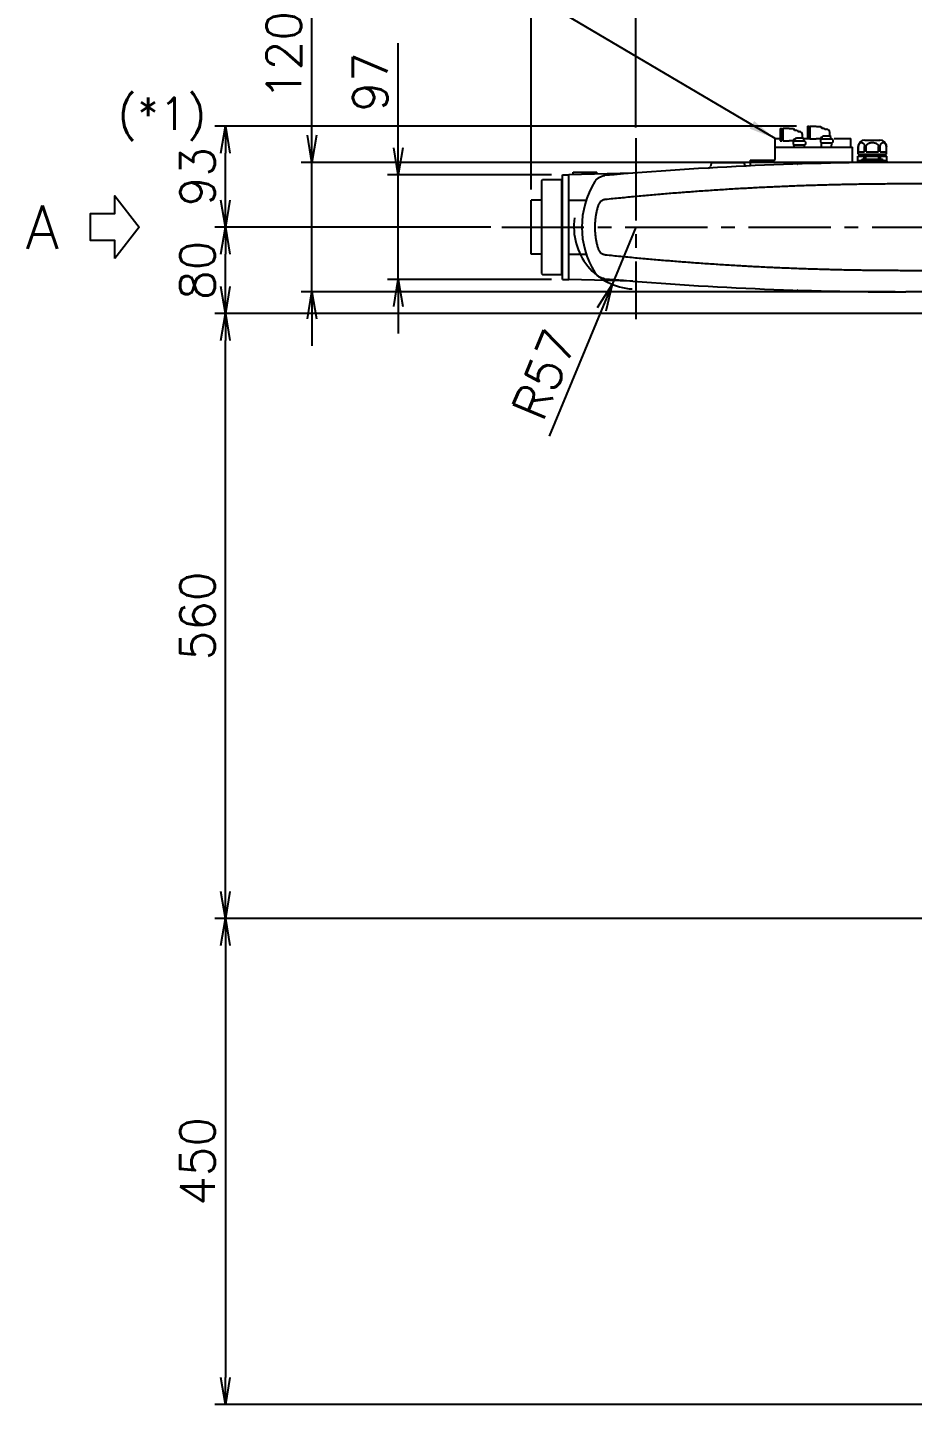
# Model space of a CAD drawing. Extents: x -7647 to -3756, y -5015 to -2358.
# Drawn here: x -5863 to -5044, y -4520 to -3245 of the extents above; entities that cross this region are included whole.
import ezdxf

# ---------------------------------------------------------------- set-up
doc = ezdxf.new("R2010")
doc.units = 0
doc.header["$LTSCALE"] = 4
doc.header["$MEASUREMENT"] = 0
doc.linetypes.add('CENTRE2', pattern=[28.575, 19.05, -3.175, 3.175, -3.175])
doc.layers.get('0').update_dxf_attribs({"linetype": 'CONTINUOUS'})
doc.layers.get('DEFPOINTS').update_dxf_attribs({"linetype": 'CONTINUOUS'})
for name, color, linetype in [('01', 7, 'CONTINUOUS'), ('01CENTER', 5, 'CENTRE2'), ('01HOSO', 6, 'CONTINUOUS'), ('02', 5, 'CONTINUOUS')]:
    doc.layers.add(name, color=color, linetype=linetype)
doc.styles.add('BIGFONT', font='ROMANS.SHX', dxfattribs={"bigfont": 'bigfont'})
doc.styles.get("Standard").update_dxf_attribs({"font": 'romans.shx', "bigfont": 'bigfont.shx'})
doc.dimstyles.new('L-IN', dxfattribs={"dimscale": 10, "dimtxt": 3.2, "dimasz": 2.5, "dimexe": 1, "dimexo": 1, "dimgap": 1, "dimtad": 1, "dimdec": 0, "dimtxsty": 'BIGFONT', "dimblk": 'YA-IN', "dimblk1": 'OPEN', "dimblk2": 'OPEN', "dimsah": 1, "dimcen": 0, "dimclrd": 256, "dimclre": 256, "dimclrt": 256, "dimazin": 3, "dimtp": 0.1, "dimtm": 0.2, "dimtfac": 0.625, "dimtdec": 0, "dimtmove": 0, "dimatfit": 3, "dimtolj": 1})

# ---------------------------------------------------------------- blocks, each defined once
blk = doc.blocks.new('_OPEN')
at = {"color": 0, "linetype": 'BYBLOCK'}
for p, q in [((-1, 0.167), (0, 0)), ((0, 0), (-1, -0.167)), ((0, 0), (-1, 0))]:
    blk.add_line(p, q, dxfattribs=at)
blk = doc.blocks.new('*D5')
at = {"linetype": 'BYBLOCK'}
for p, q in [((-4776.4, -3510), (-5690, -3510)), ((-5680, -4045), (-5680, -3535)), ((-4778.2, -4070), (-5690, -4070))]:
    blk.add_line(p, q, dxfattribs=at)
at = {"layer": 'DEFPOINTS', "color": 0, "linetype": 'BYBLOCK'}
for p in [(-5680, -3510), (-4766.4, -3510), (-4768.2, -4070)]:
    blk.add_point(p, dxfattribs=at)
at = {"linetype": 'BYBLOCK', "xscale": 25, "yscale": 25, "zscale": 25}
for p, rotation in [((-5680, -3510), 90), ((-5680, -4070), 270)]:
    blk.add_blockref('_OPEN', p, dxfattribs=dict(at, rotation=rotation))
at = {"linetype": 'BYBLOCK', "insert": (-5706, -3790), "char_height": 32, "attachment_point": 5, "rotation": 90, "style": 'BIGFONT'}
blk.add_mtext('\\A1;560', dxfattribs=at)
blk = doc.blocks.new('YA-IN')
at = {"color": 0, "linetype": 'BYBLOCK'}
for p, q in [((0, 0), (-1, 0.167)), ((-1, -0.167), (0, 0)), ((0, 0), (-1, 0))]:
    blk.add_line(p, q, dxfattribs=at)
blk = doc.blocks.new('*D4')
at = {"linetype": 'BYBLOCK'}
for p, q in [((-4778.2, -4070), (-5690, -4070)), ((-5680, -4095), (-5680, -4495)), ((-4636, -4520), (-5690, -4520))]:
    blk.add_line(p, q, dxfattribs=at)
at = {"layer": 'DEFPOINTS', "color": 0, "linetype": 'BYBLOCK'}
for p in [(-4768.2, -4070), (-5680, -4520), (-4626, -4520)]:
    blk.add_point(p, dxfattribs=at)
at = {"linetype": 'BYBLOCK', "xscale": 25, "yscale": 25, "zscale": 25}
for p, rotation in [((-5680, -4070), 90), ((-5680, -4520), 270)]:
    blk.add_blockref('_OPEN', p, dxfattribs=dict(at, rotation=rotation))
at = {"linetype": 'BYBLOCK', "insert": (-5706, -4295), "char_height": 32, "attachment_point": 5, "rotation": 90, "style": 'BIGFONT'}
blk.add_mtext('\\A1;450', dxfattribs=at)
blk = doc.blocks.new('*D8')
at = {"linetype": 'BYBLOCK'}
for p, q in [((-5300, -3337.6), (-5300, -3150)), ((-4655, -3160), (-5275, -3160)), ((-4630, -3394.4), (-4630, -3150))]:
    blk.add_line(p, q, dxfattribs=at)
at = {"layer": 'DEFPOINTS', "color": 0, "linetype": 'BYBLOCK'}
for p in [(-5300, -3160), (-5300, -3347.6), (-4630, -3404.4)]:
    blk.add_point(p, dxfattribs=at)
at = {"linetype": 'BYBLOCK', "xscale": 25, "yscale": 25, "zscale": 25, "rotation": 180}
blk.add_blockref('_OPEN', (-5300, -3160), dxfattribs=at)
at = {"linetype": 'BYBLOCK', "xscale": 25, "yscale": 25, "zscale": 25}
blk.add_blockref('_OPEN', (-4630, -3160), dxfattribs=at)
at = {"linetype": 'BYBLOCK', "insert": (-4965, -3134), "char_height": 32, "attachment_point": 5, "style": 'BIGFONT'}
blk.add_mtext('\\A1;670', dxfattribs=at)
blk = doc.blocks.new('*D36')
at = {"linetype": 'BYBLOCK'}
for p, q in [((-5151.2, -3336.6), (-5690, -3336.6)), ((-5680, -3405), (-5680, -3361.6)), ((-5434.2, -3430), (-5690, -3430))]:
    blk.add_line(p, q, dxfattribs=at)
at = {"layer": 'DEFPOINTS', "color": 0, "linetype": 'BYBLOCK'}
for p in [(-5680, -3336.6), (-5141.2, -3336.6), (-5424.2, -3430)]:
    blk.add_point(p, dxfattribs=at)
at = {"linetype": 'BYBLOCK', "xscale": 25, "yscale": 25, "zscale": 25}
for p, rotation in [((-5680, -3336.6), 90), ((-5680, -3430), 270)]:
    blk.add_blockref('_OPEN', p, dxfattribs=dict(at, rotation=rotation))
at = {"linetype": 'BYBLOCK', "insert": (-5706, -3383.3), "char_height": 32, "attachment_point": 5, "rotation": 90, "style": 'BIGFONT'}
blk.add_mtext('\\A1;93', dxfattribs=at)
blk = doc.blocks.new('*D6')
at = {"linetype": 'BYBLOCK'}
for p, q in [((-5434.2, -3430), (-5690, -3430)), ((-5680, -3485), (-5680, -3455)), ((-4776.4, -3510), (-5690, -3510))]:
    blk.add_line(p, q, dxfattribs=at)
at = {"layer": 'DEFPOINTS', "color": 0, "linetype": 'BYBLOCK'}
for p in [(-5680, -3430), (-5424.2, -3430), (-4766.4, -3510)]:
    blk.add_point(p, dxfattribs=at)
at = {"linetype": 'BYBLOCK', "xscale": 25, "yscale": 25, "zscale": 25}
for p, rotation in [((-5680, -3430), 90), ((-5680, -3510), 270)]:
    blk.add_blockref('_OPEN', p, dxfattribs=dict(at, rotation=rotation))
at = {"linetype": 'BYBLOCK', "insert": (-5706, -3470), "char_height": 32, "attachment_point": 5, "rotation": 90, "style": 'BIGFONT'}
blk.add_mtext('\\A1;80', dxfattribs=at)
blk = doc.blocks.new('*D9')
at = {"linetype": 'BYBLOCK'}
for p, q in [((-5417, 2645), (-5417, 2890)), ((-5320, 2702.4), (-5320, 2890)), ((-5345, 2880), (-5392, 2880))]:
    blk.add_line(p, q, dxfattribs=at)
at = {"layer": 'DEFPOINTS', "color": 0, "linetype": 'BYBLOCK'}
for p in [(-5417, 2880), (-5320, 2692.4), (-5417, 2635)]:
    blk.add_point(p, dxfattribs=at)
at = {"linetype": 'BYBLOCK', "xscale": 25, "yscale": 25, "zscale": 25, "rotation": 180}
blk.add_blockref('_OPEN', (-5417, 2880), dxfattribs=at)
at = {"linetype": 'BYBLOCK', "xscale": 25, "yscale": 25, "zscale": 25}
blk.add_blockref('_OPEN', (-5320, 2880), dxfattribs=at)
at = {"linetype": 'BYBLOCK', "insert": (-5368.5, 2906), "char_height": 32, "attachment_point": 5, "style": 'BIGFONT'}
blk.add_mtext('\\A1;97', dxfattribs=at)
blk = doc.blocks.new('*D13')
at = {"linetype": 'BYBLOCK'}
for p, q in [((-5600, -3345), (-5600, -3222.3)), ((-5060, -3370), (-5610, -3370)), ((-5600, -3490), (-5600, -3370)), ((-5060, -3490), (-5610, -3490)), ((-5600, -3515), (-5600, -3540))]:
    blk.add_line(p, q, dxfattribs=at)
at = {"layer": 'DEFPOINTS', "color": 0, "linetype": 'BYBLOCK'}
for p in [(-5050, -3370), (-5600, -3490), (-5050, -3490)]:
    blk.add_point(p, dxfattribs=at)
at = {"linetype": 'BYBLOCK', "xscale": 25, "yscale": 25, "zscale": 25}
for p, rotation in [((-5600, -3370), 270), ((-5600, -3490), 90)]:
    blk.add_blockref('_OPEN', p, dxfattribs=dict(at, rotation=rotation))
at = {"linetype": 'BYBLOCK', "insert": (-5626, -3271.1), "char_height": 32, "attachment_point": 5, "rotation": 90, "style": 'BIGFONT'}
blk.add_mtext('\\A1;120', dxfattribs=at)
blk = doc.blocks.new('*D30')
at = {"linetype": 'BYBLOCK'}
for p, q in [((-5320, 2610), (-5342, 2557)), ((-5351.6, 2534), (-5400.4, 2416.4))]:
    blk.add_line(p, q, dxfattribs=at)
at = {"layer": 'DEFPOINTS', "color": 0, "linetype": 'BYBLOCK'}
for p in [(-5320, 2610), (-5342, 2557)]:
    blk.add_point(p, dxfattribs=at)
at = {"linetype": 'BYBLOCK', "xscale": 25, "yscale": 25, "zscale": 25, "rotation": 67.4602910235489}
blk.add_blockref('_OPEN', (-5342, 2557), dxfattribs=at)
at = {"linetype": 'BYBLOCK', "insert": (-5404.8, 2473.6), "char_height": 32, "attachment_point": 5, "rotation": 67.4603, "style": 'BIGFONT'}
blk.add_mtext('\\A1;R57', dxfattribs=at)
blk = doc.blocks.new('*D32')
at = {"linetype": 'BYBLOCK'}
for p, q in [((-5520, -3356.5), (-5520, -3259.7)), ((-5378, -3381.5), (-5530, -3381.5)), ((-5520, -3478.5), (-5520, -3381.5)), ((-5378, -3478.5), (-5530, -3478.5)), ((-5520, -3503.5), (-5520, -3528.5))]:
    blk.add_line(p, q, dxfattribs=at)
at = {"layer": 'DEFPOINTS', "color": 0, "linetype": 'BYBLOCK'}
for p in [(-5520, -3381.5), (-5368, -3381.5), (-5368, -3478.5)]:
    blk.add_point(p, dxfattribs=at)
at = {"linetype": 'BYBLOCK', "xscale": 25, "yscale": 25, "zscale": 25}
for p, rotation in [((-5520, -3381.5), 270), ((-5520, -3478.5), 90)]:
    blk.add_blockref('_OPEN', p, dxfattribs=dict(at, rotation=rotation))
at = {"linetype": 'BYBLOCK', "insert": (-5546, -3295.6), "char_height": 32, "attachment_point": 5, "rotation": 90, "style": 'BIGFONT'}
blk.add_mtext('\\A1;97', dxfattribs=at)

msp = doc.modelspace()

# ---------------------------------------------------------------- linework, layer by layer
at = {"layer": '01'}
for p, q in [((-5166.4, -3338.616), (-5166.4, -3349.984)), ((-5166.4, -3338.616), (-5164.709, -3338.616)), ((-5164.709, -3338.616), (-5164.709, -3349.984)), ((-5163.997, -3338.5), (-5163.997, -3350.1)), ((-5163.997, -3338.5), (-5158.301, -3338.5)), ((-5158.30099, -3338.50001), (-5157.79869, -3338.79001)), ((-5157.79871, -3338.79), (-5153.94, -3338.79)), ((-5153.93999, -3338.79002), (-5153.10283, -3340.24001)), ((-5141.2, -3336.616), (-5141.2, -3347.984)), ((-5141.2, -3336.616), (-5139.509, -3336.616)), ((-5139.509, -3336.616), (-5139.509, -3347.984)), ((-5139.509, -3339), (-5138.797, -3339)), ((-5138.797, -3336.5), (-5138.797, -3348.1)), ((-5138.797, -3336.5), (-5133.101, -3336.5)), ((-5133.10099, -3336.50001), (-5132.59869, -3336.79001)), ((-5132.59871, -3336.79), (-5128.74, -3336.79)), ((-5128.73999, -3336.79002), (-5127.90283, -3338.24001)), ((-5127.90284, -3338.24), (-5125.536, -3338.24)), ((-5125.536, -3338.24001), (-5124.86627, -3339.40001)), ((-5124.86627, -3339.4), (-5123.4, -3339.4)), ((-5166.4, -3349.984), (-5164.709, -3349.984)), ((-5164.709, -3341), (-5163.997, -3341)), ((-5164.709, -3347.6), (-5163.997, -3347.6)), ((-5164.709, -3348), (-5163.997, -3348)), ((-5163.997, -3350.1), (-5158.301, -3350.1)), ((-5158.30099, -3350.09999), (-5157.79869, -3349.80999)), ((-5157.79871, -3349.81), (-5153.94, -3349.81)), ((-5154.3735, -3350.90658), (-5153.6, -3350.46)), ((-5154.3735, -3350.90658), (-5154.3735, -3353.35342)), ((-5153.93999, -3349.80998), (-5153.10283, -3348.35999)), ((-5143.6, -3350.46), (-5153.6, -3350.46)), ((-5153.10284, -3340.24), (-5150.736, -3340.24)), ((-5153.10284, -3348.36), (-5152.7, -3348.36)), ((-5152.7, -3349.26), (-5152.7, -3348.36)), ((-5152.7, -3349.26), (-5152.6, -3349.26)), ((-5152.6, -3350.46), (-5152.6, -3349.26)), ((-5150.736, -3340.24001), (-5150.06627, -3341.40001)), ((-5145.7, -3347.62324), (-5150.64745, -3347.62324)), ((-5150.06627, -3341.4), (-5148.6, -3341.4)), ((-5145.7, -3347.62324), (-5145.7, -3344.3)), ((-5144.50002, -3348.05999), (-5145.7, -3347.62324)), ((-5144.66485, -3348), (-5138.797, -3348)), ((-5144.66485, -3348), (-5138.797, -3348)), ((-5144.6, -3349.26), (-5144.5, -3349.26)), ((-5144.6, -3350.46), (-5144.6, -3349.26)), ((-5144.5, -3349.26), (-5144.5, -3348.06)), ((-5142.8265, -3350.90658), (-5143.6, -3350.46)), ((-5142.8265, -3350.90658), (-5142.8265, -3353.35342)), ((-5141.2, -3347.984), (-5139.509, -3347.984)), ((-5139.509, -3345.6), (-5138.797, -3345.6)), ((-5138.797, -3348.1), (-5133.101, -3348.1)), ((-5133.10099, -3348.09999), (-5132.59869, -3347.80999)), ((-5132.92779, -3348), (-5127.4, -3348)), ((-5132.92779, -3348), (-5127.4, -3348)), ((-5132.59871, -3347.81), (-5128.74, -3347.81)), ((-5129.1735, -3348.90658), (-5128.4, -3348.46)), ((-5129.1735, -3348.90658), (-5129.1735, -3351.35342)), ((-5129.1735, -3351.35342), (-5128.4, -3351.8)), ((-5128.73999, -3347.80998), (-5127.90283, -3346.35999)), ((-5118.4, -3348.46), (-5128.4, -3348.46)), ((-5128.4, -3351.8), (-5118.4, -3351.8)), ((-5128.11347, -3356), (-5128.24472, -3351.8)), ((-5127.90284, -3346.36), (-5127.5, -3346.36)), ((-5127.5, -3347.26), (-5127.5, -3346.36)), ((-5127.5, -3347.26), (-5127.4, -3347.26)), ((-5127.4, -3348.46), (-5127.4, -3347.26)), ((-5120.5, -3345.62324), (-5125.44745, -3345.62324)), ((-5120.5, -3345.62324), (-5120.5, -3342.3)), ((-5119.30002, -3346.05999), (-5120.5, -3345.62324)), ((-5119.4, -3347.26), (-5119.3, -3347.26)), ((-5119.4, -3348.46), (-5119.4, -3347.26)), ((-5119.3, -3347.26), (-5119.3, -3346.06)), ((-5118.68653, -3356), (-5118.55528, -3351.8)), ((-5117.6265, -3348.90658), (-5118.4, -3348.46)), ((-5117.6265, -3351.35342), (-5118.4, -3351.8)), ((-5117.6265, -3348.90658), (-5117.6265, -3351.35342)), ((-5154.3735, -3353.35342), (-5153.6, -3353.8)), ((-5153.6, -3353.8), (-5143.6, -3353.8)), ((-5153.37597, -3356), (-5153.44472, -3353.8)), ((-5143.82403, -3356), (-5143.75528, -3353.8)), ((-5142.8265, -3353.35342), (-5143.6, -3353.8))]:
    msp.add_line(p, q, dxfattribs=at)
at = {"layer": '01', "linetype": 'CONTINUOUS'}
for p, q in [((-5171, -3367), (-5171, -3348)), ((-5171, -3348), (-5167.31031, -3348)), ((-5116.30924, -3348), (-5101, -3348)), ((-5101, -3356), (-5101, -3348)), ((-5088, -3349.4), (-5074, -3349.4)), ((-5171, -3356), (-5099.4, -3356)), ((-5099.4, -3370.3845), (-5099.4, -3356)), ((-5094.5, -3364.4), (-5067.5, -3364.4)), ((-5094.5, -3369.45144), (-5094.5, -3364.4)), ((-5094.46859, -3368.4), (-5094.46859, -3364.4)), ((-5094, -3362.4), (-5094, -3355.4)), ((-5094, -3355.4), (-5093.9672, -3355.4)), ((-5094, -3362.4), (-5068, -3362.4)), ((-5093.9672, -3360.4), (-5093.9672, -3355.4)), ((-5093.9672, -3360.4), (-5088.2828, -3360.4)), ((-5091.5, -3364.4), (-5091.5, -3362.4)), ((-5088.53141, -3367.4), (-5088.53141, -3364.4)), ((-5088.2828, -3360.4), (-5088.2828, -3355.4)), ((-5088.2828, -3355.4), (-5086.68441, -3355.4)), ((-5086.93717, -3367.4), (-5086.93717, -3364.4)), ((-5086.68441, -3360.4), (-5086.68441, -3355.4)), ((-5086.68441, -3360.4), (-5075.31559, -3360.4)), ((-5075.31559, -3360.4), (-5075.31559, -3355.4)), ((-5075.31559, -3355.4), (-5073.7172, -3355.4)), ((-5075.06283, -3367.4), (-5075.06283, -3364.4)), ((-5073.7172, -3360.4), (-5073.7172, -3355.4)), ((-5073.7172, -3360.4), (-5068.0328, -3360.4)), ((-5073.46859, -3367.4), (-5073.46859, -3364.4)), ((-5070.5, -3364.4), (-5070.5, -3362.4)), ((-5068.0328, -3360.4), (-5068.0328, -3355.4)), ((-5068.0328, -3355.4), (-5068, -3355.4)), ((-5068, -3362.4), (-5068, -3355.4)), ((-5067.53141, -3368.4), (-5067.53141, -3364.4)), ((-5067.5, -3369.45144), (-5067.5, -3364.4)), ((-5230, -3370), (-5230.93614, -3373.74457)), ((-5230, -3370), (-5200, -3370)), ((-5200, -3370), (-5199.52266, -3371.90938)), ((-5194, -3368), (-5194, -3373.26351)), ((-5194, -3368), (-5172, -3368)), ((-5094.46859, -3368.4), (-5067.53141, -3368.4)), ((-5072, -3367.4), (-5089.994, -3367.4)), ((-4893, -3370), (-5050, -3370)), ((-5387.5, -3387), (-5386.5, -3386)), ((-5387.5, -3387), (-5387.5, -3473)), ((-5386.5, -3386), (-5369, -3386)), ((-5369, -3386), (-5369, -3474)), ((-5368, -3388), (-5369, -3388)), ((-5368, -3478.5), (-5368, -3381.5)), ((-5368, -3381.5), (-5362, -3381.5)), ((-5302.82162, -3380.06827), (-5362, -3381.5)), ((-5362, -3478.5), (-5362, -3381.5)), ((-5358, -3381.40323), (-5358, -3379)), ((-5358, -3379), (-5336, -3379)), ((-5336, -3380.87097), (-5336, -3379)), ((-5397, -3455), (-5397, -3405)), ((-5387.5, -3405), (-5397, -3405)), ((-5387.5, -3455), (-5397, -3455)), ((-5387.5, -3473), (-5386.5, -3474)), ((-5386.5, -3474), (-5369, -3474)), ((-5368, -3472), (-5369, -3472)), ((-5368, -3478.5), (-5362, -3478.5)), ((-5302.82162, -3479.93173), (-5362, -3478.5)), ((-4893, -3490), (-5050, -3490))]:
    msp.add_line(p, q, dxfattribs=at)
at = {"layer": '01'}
for centre in [(-5123.4, -3342.30002), (-5148.6, -3344.30002)]:
    msp.add_arc(centre, 2.9, 0.00037982, 90, dxfattribs=at)
at = {"layer": '01', "linetype": 'CONTINUOUS'}
for centre, radius, start, end in [((-5088, -3355.4), 6, 90, 180), ((-5074, -3355.4), 6, 0, 90), ((-5050, -6550), 3180, 90, 95.03098828), ((-5232.87643, -3373.2595), 2, 273.29472834, 345.96375653), ((-5197.58237, -3371.42431), 2, 194.03624368, 272.65835481), ((-5172, -3367), 1, 270, 0), ((-5092, -3371.9), 3.5, 90, 153.19497551), ((-5090, -3368.4), 1, 90, 180), ((-5072, -3368.4), 1, 0, 90), ((-5070, -3371.9), 3.5, 31.95985809, 90), ((-5270, -3430), 80, 148.23765093, 211.76234907), ((-5327.81624, -3394.20499), 12, 95.03098828, 98.07195619), ((-5327.81624, -3465.79501), 12, 261.92804382, 264.96901172), ((-5050, -310), 3180, 264.96901172, 270)]:
    msp.add_arc(centre, radius, start, end, dxfattribs=at)
at = {"layer": '01'}
for points, knots in [([(-5152.7, -3348.36), (-5152.6962, -3348.35617), (-5152.68094, -3348.34075), (-5152.64628, -3348.30574), (-5152.5877, -3348.24657), (-5152.50401, -3348.16199), (-5152.43973, -3348.09699), (-5152.40316, -3348.06)], [0, 0, 0, 0, 0.01618159944, 0.06508936379, 0.147783203, 0.26598653953, 0.4220351622, 0.4220351622, 0.4220351622, 0.4220351622]), ([(-5150.736, -3347.69196), (-5150.87158, -3347.71731), (-5151.15542, -3347.77038), (-5151.58505, -3347.86311), (-5152.00519, -3347.96055), (-5152.2773, -3348.02855), (-5152.40316, -3348.06)], [0, 0, 0, 0, 0.4137879039, 0.8662185859, 1.3184328257, 1.7076219411, 1.7076219411, 1.7076219411, 1.7076219411]), ([(-5150.64744, -3347.62323), (-5150.65697, -3347.63065), (-5150.67631, -3347.64573), (-5150.70583, -3347.66864), (-5150.72584, -3347.68411), (-5150.736, -3347.69196)], [0, 0, 0, 0, 0.03622794095, 0.07358527303, 0.11209810487, 0.11209810487, 0.11209810487, 0.11209810487]), ([(-5127.5, -3346.36), (-5127.4962, -3346.35617), (-5127.48094, -3346.34075), (-5127.44628, -3346.30574), (-5127.3877, -3346.24657), (-5127.30401, -3346.16199), (-5127.23973, -3346.09699), (-5127.20316, -3346.06)], [0, 0, 0, 0, 0.01618159944, 0.06508936379, 0.147783203, 0.26598653953, 0.42203516221, 0.42203516221, 0.42203516221, 0.42203516221]), ([(-5125.536, -3345.69196), (-5125.67158, -3345.71731), (-5125.95542, -3345.77038), (-5126.38505, -3345.86311), (-5126.80519, -3345.96055), (-5127.0773, -3346.02855), (-5127.20316, -3346.06)], [0, 0, 0, 0, 0.4137879039, 0.8662185859, 1.3184328257, 1.7076219411, 1.7076219411, 1.7076219411, 1.7076219411]), ([(-5125.44744, -3345.62323), (-5125.45697, -3345.63065), (-5125.47631, -3345.64573), (-5125.50583, -3345.66864), (-5125.52584, -3345.68411), (-5125.536, -3345.69196)], [0, 0, 0, 0, 0.03622794095, 0.07358527303, 0.11209810487, 0.11209810487, 0.11209810487, 0.11209810487])]:
    msp.add_open_spline(points, degree=3, knots=knots, dxfattribs=at)
at = {"layer": '01', "linetype": 'CONTINUOUS'}
for points, knots in [([(-5093.9672, -3355.4), (-5093.96598, -3355.31371), (-5093.96351, -3355.14076), (-5093.9435, -3354.88163), (-5093.9113, -3354.6233), (-5093.86542, -3354.36626), (-5093.80558, -3354.11058), (-5093.73085, -3353.85664), (-5093.64048, -3353.60575), (-5093.53363, -3353.35937), (-5093.40951, -3353.11935), (-5093.26753, -3352.88815), (-5093.10758, -3352.66871), (-5092.9297, -3352.46379), (-5092.73414, -3352.27616), (-5092.52163, -3352.10867), (-5092.29341, -3351.964), (-5092.05085, -3351.84452), (-5091.79601, -3351.7525), (-5091.5316, -3351.68988), (-5091.26102, -3351.65816), (-5090.98843, -3351.6582), (-5090.71808, -3351.68995), (-5090.454, -3351.75251), (-5090.19952, -3351.84438), (-5089.95727, -3351.96363), (-5089.72926, -3352.10804), (-5089.51674, -3352.2754), (-5089.32094, -3352.46309), (-5089.14275, -3352.66827), (-5088.98258, -3352.88799), (-5088.8405, -3353.11933), (-5088.71636, -3353.35939), (-5088.60953, -3353.60574), (-5088.51915, -3353.85662), (-5088.44442, -3354.11056), (-5088.38458, -3354.36625), (-5088.33869, -3354.62331), (-5088.30649, -3354.88165), (-5088.28649, -3355.14078), (-5088.28402, -3355.31372), (-5088.2828, -3355.4)], [0, 0, 0, 0, 0.2588483567, 0.5187802887, 0.7792348772, 1.0395578104, 1.3017139378, 1.5666056273, 1.8332517428, 2.1012229318, 2.3716570172, 2.6432431233, 2.9143720696, 3.1853760189, 3.4562683342, 3.7262089406, 3.9957568262, 4.2654062002, 4.5357702686, 4.8068651403, 5.0788073679, 5.3512125558, 5.6227673823, 5.8935932572, 6.1635814299, 6.4327306568, 6.702016251, 6.9717811389, 7.2429016396, 7.5144900654, 7.7859787508, 8.0577034353, 8.3281458044, 8.5960785648, 8.8627059378, 9.1276010508, 9.3897750311, 9.6501206359, 9.910591933, 10.1705227288, 10.4293405674, 10.4293405674, 10.4293405674, 10.4293405674]), ([(-5086.68441, -3355.4), (-5086.68197, -3355.31412), (-5086.67706, -3355.14156), (-5086.63732, -3354.88349), (-5086.57335, -3354.62583), (-5086.48192, -3354.36885), (-5086.36237, -3354.11287), (-5086.21296, -3353.85856), (-5086.03198, -3353.607), (-5085.81733, -3353.35937), (-5085.56745, -3353.11788), (-5085.28143, -3352.88537), (-5084.95905, -3352.66479), (-5084.60088, -3352.45927), (-5084.20835, -3352.27185), (-5083.78326, -3352.10515), (-5083.32716, -3351.9613), (-5082.8421, -3351.84247), (-5082.33285, -3351.75114), (-5081.80623, -3351.68932), (-5081.26985, -3351.6582), (-5080.73024, -3351.6582), (-5080.19385, -3351.68931), (-5079.66722, -3351.75113), (-5079.15797, -3351.84246), (-5078.6729, -3351.96128), (-5078.2168, -3352.10513), (-5077.79171, -3352.27183), (-5077.39917, -3352.45924), (-5077.041, -3352.66476), (-5076.71861, -3352.88534), (-5076.43259, -3353.11785), (-5076.1827, -3353.35933), (-5075.96805, -3353.60696), (-5075.78707, -3353.85852), (-5075.63766, -3354.11282), (-5075.5181, -3354.36881), (-5075.42666, -3354.6258), (-5075.36269, -3354.88347), (-5075.32294, -3355.14155), (-5075.31803, -3355.31412), (-5075.31559, -3355.4)], [0, 0, 0, 0, 0.2575244632, 0.5174841614, 0.7814284607, 1.0530225806, 1.3343940299, 1.6277786674, 1.9365664228, 2.2627880175, 2.6096111501, 2.9777525368, 3.3672932622, 3.7802063446, 4.2153445721, 4.6710654605, 5.1488991662, 5.6490196197, 6.1682698899, 6.7000230831, 7.2387740911, 7.7792081699, 8.3179670956, 8.8497287793, 9.3689847958, 9.8691067488, 10.34694395, 10.8026684933, 11.2378096946, 11.6507257527, 12.0402695334, 12.4084140622, 12.7552401546, 13.0814635562, 13.3902456408, 13.6836256807, 13.9650126095, 14.2366108819, 14.5005653905, 14.7605388168, 15.01807383, 15.01807383, 15.01807383, 15.01807383]), ([(-5073.7172, -3355.4), (-5073.71598, -3355.31373), (-5073.71351, -3355.14081), (-5073.69351, -3354.88171), (-5073.66132, -3354.6234), (-5073.61545, -3354.36637), (-5073.55562, -3354.11071), (-5073.4809, -3353.85679), (-5073.39055, -3353.60594), (-5073.28374, -3353.35961), (-5073.15963, -3353.11956), (-5073.01759, -3352.88823), (-5072.85744, -3352.66851), (-5072.67927, -3352.46332), (-5072.4835, -3352.27561), (-5072.27098, -3352.10821), (-5072.04296, -3351.96376), (-5071.80068, -3351.84447), (-5071.54614, -3351.75255), (-5071.282, -3351.68996), (-5071.01158, -3351.6582), (-5070.73892, -3351.65816), (-5070.46827, -3351.6899), (-5070.20379, -3351.75255), (-5069.94891, -3351.84462), (-5069.70632, -3351.96415), (-5069.47808, -3352.10887), (-5069.26559, -3352.2764), (-5069.07005, -3352.46405), (-5068.8922, -3352.66898), (-5068.7323, -3352.88842), (-5068.59035, -3353.1196), (-5068.46626, -3353.3596), (-5068.35945, -3353.60595), (-5068.26909, -3353.85681), (-5068.19438, -3354.11073), (-5068.13455, -3354.36637), (-5068.08868, -3354.62339), (-5068.05649, -3354.88169), (-5068.03649, -3355.1408), (-5068.03402, -3355.31372), (-5068.0328, -3355.4)], [0, 0, 0, 0, 0.2587911422, 0.5186922155, 0.7791321085, 1.0394457176, 1.3015864928, 1.5664495804, 1.8330475209, 2.1009519869, 2.3713679677, 2.6430689903, 2.9145388436, 3.1861199002, 3.4572418578, 3.7270238905, 3.9963446838, 4.2655439664, 4.5355944193, 4.8064909276, 5.0781212132, 5.3506006879, 5.622611712, 5.8937715209, 6.1641952807, 6.4338980624, 6.7034844334, 6.9734453563, 7.2443337005, 7.5153145945, 7.7864173251, 8.0579704518, 8.3283668957, 8.5963006918, 8.862913438, 9.1277738078, 9.3899004526, 9.6501961225, 9.9106227973, 10.1705247727, 10.4293400642, 10.4293400642, 10.4293400642, 10.4293400642]), ([(-5338.0191, -3387.88822), (-5337.47753, -3387.13188), (-5336.39438, -3385.6192), (-5334.82116, -3384.40858), (-5333.9385, -3383.88476), (-5333.85238, -3383.83366)], [0, 0, 0, 0, 2.7796422176, 5.5592844351, 5.8597786008, 5.8597786008, 5.8597786008, 5.8597786008]), ([(-5333.85238, -3383.83366), (-5333.11224, -3383.45331), (-5331.74475, -3382.75058), (-5330.23627, -3382.46234), (-5329.54425, -3382.33011)], [0, 0, 0, 0, 2.480950794, 4.5837772714, 4.5837772714, 4.5837772714, 4.5837772714]), ([(-5329.49012, -3382.32291), (-5329.43034, -3382.31745), (-5329.307, -3382.30618), (-5329.12004, -3382.28935), (-5328.99285, -3382.27808), (-5328.92925, -3382.27244)], [0, 0, 0, 0, 0.18006004837, 0.37157062329, 0.5631368009, 0.5631368009, 0.5631368009, 0.5631368009]), ([(-5338.0191, -3472.11178), (-5337.47753, -3472.86812), (-5336.39438, -3474.3808), (-5334.82116, -3475.59142), (-5333.9385, -3476.11524), (-5333.85239, -3476.16634)], [0, 0, 0, 0, 2.7796422176, 5.5592844351, 5.8597678128, 5.8597678128, 5.8597678128, 5.8597678128]), ([(-5329.54425, -3477.66989), (-5330.23627, -3477.53766), (-5331.74475, -3477.24942), (-5333.11224, -3476.54669), (-5333.85238, -3476.16634)], [0, 0, 0, 0, 2.1028264968, 4.5837768791, 4.5837768791, 4.5837768791, 4.5837768791])]:
    msp.add_open_spline(points, degree=3, knots=knots, dxfattribs=at)
for points in [[(-5150.56488, -3371.59054), (-5150.47811, -3371.5878), (-5150.39135, -3371.58506), (-5150.30458, -3371.58231)], [(-5329.54425, -3382.33011), (-5329.52992, -3382.32805), (-5329.51558, -3382.32599), (-5329.50124, -3382.32393)], [(-5329.50124, -3382.32393), (-5329.49753, -3382.32359), (-5329.49382, -3382.32325), (-5329.49012, -3382.32291)], [(-5328.92925, -3382.27244), (-5328.90856, -3382.27061), (-5328.88788, -3382.26878), (-5328.8672, -3382.26696)], [(-5329.50124, -3477.67607), (-5329.51558, -3477.67401), (-5329.52992, -3477.67195), (-5329.54425, -3477.66989)], [(-5329.49012, -3477.67709), (-5329.49382, -3477.67675), (-5329.49753, -3477.67641), (-5329.50124, -3477.67607)], [(-5150.30458, -3488.41769), (-5150.39135, -3488.41494), (-5150.47811, -3488.4122), (-5150.56488, -3488.40946)]]:
    msp.add_open_spline(points, degree=3, dxfattribs=at)
at = {"layer": '01CENTER'}
for p, q in [((-5300, -3347.6061), (-5300, -3515.15154)), ((-5424.22061, -3430), (-4537.97999, -3430))]:
    msp.add_line(p, q, dxfattribs=at)
at = {"layer": '01HOSO', "linetype": 'CONTINUOUS'}
for p, q in [((-4893, -3390), (-5050, -3390)), ((-5362, -3405), (-5345.99225, -3405)), ((-5362, -3455), (-5345.99225, -3455)), ((-5050, -3470), (-4893, -3470))]:
    msp.add_line(p, q, dxfattribs=at)
for points, knots in [([(-5050, -3390), (-5054.64348, -3390.00696), (-5063.93055, -3390.02089), (-5077.8609, -3390.13354), (-5091.79068, -3390.31336), (-5105.71947, -3390.56694), (-5119.64697, -3390.8925), (-5133.5729, -3391.29053), (-5147.49688, -3391.76088), (-5161.41866, -3392.30359), (-5175.33808, -3392.91865), (-5189.25489, -3393.60607), (-5203.16863, -3394.36583), (-5217.07886, -3395.19791), (-5230.98524, -3396.10231), (-5244.88751, -3397.07903), (-5258.78542, -3398.12803), (-5272.6787, -3399.24944), (-5286.56721, -3400.44277), (-5300.45046, -3401.7098), (-5314.32874, -3403.04392), (-5323.57523, -3403.99436), (-5328.19866, -3404.46959)], [0, 0, 0, 0, 13.9304215378, 27.8611884511, 41.7921343655, 55.723093206, 69.6542702151, 83.5858735431, 97.5177372011, 111.4498610246, 125.3827547831, 139.3165363943, 153.2510121162, 167.1859880132, 181.1216122127, 195.0580963118, 208.9954154026, 222.9337560715, 236.8733122829, 250.8142538726, 264.7564573516, 278.6997987975, 278.6997987975, 278.6997987975, 278.6997987975]), ([(-5335.01788, -3410.08329), (-5335.1785, -3410.62134), (-5335.49974, -3411.69746), (-5335.93072, -3413.32611), (-5336.32409, -3414.96408), (-5336.67599, -3416.61146), (-5336.98719, -3418.26698), (-5337.25723, -3419.92973), (-5337.48603, -3421.59864), (-5337.67337, -3423.27274), (-5337.8194, -3424.95093), (-5337.92302, -3426.63225), (-5337.98796, -3428.3156), (-5337.99599, -3429.43854), (-5338, -3430)], [0, 0, 0, 0, 1.684475501, 3.3689622383, 5.0533313834, 6.7376935424, 8.4220555166, 10.1063796828, 11.7907755988, 13.4750968629, 15.1595031897, 16.8438304962, 18.5282104236, 20.2125485516, 20.2125485516, 20.2125485516, 20.2125485516]), ([(-5328.19866, -3404.46959), (-5328.58487, -3404.52654), (-5329.35714, -3404.64041), (-5330.46845, -3405.02238), (-5331.51447, -3405.55085), (-5332.47195, -3406.22858), (-5333.32076, -3407.03811), (-5334.03997, -3407.96298), (-5334.62793, -3408.97981), (-5334.88788, -3409.71542), (-5335.01788, -3410.08329)], [0, 0, 0, 0, 1.1691078453, 2.3377149488, 3.5063990108, 4.6751157238, 5.8437086535, 7.0120468545, 8.1801093042, 9.3485116827, 9.3485116827, 9.3485116827, 9.3485116827]), ([(-5338, -3430), (-5337.99599, -3430.56146), (-5337.98796, -3431.6844), (-5337.92302, -3433.36775), (-5337.8194, -3435.04907), (-5337.67337, -3436.72726), (-5337.48603, -3438.40136), (-5337.25723, -3440.07027), (-5336.98719, -3441.73302), (-5336.67599, -3443.38854), (-5336.32409, -3445.03592), (-5335.93072, -3446.67389), (-5335.49974, -3448.30254), (-5335.1785, -3449.37866), (-5335.01788, -3449.91671)], [0, 0, 0, 0, 1.6843381279, 3.3687180553, 5.0530453618, 6.7374516886, 8.4217729527, 10.1061688687, 11.790493035, 13.4748550091, 15.159217168, 16.8435863131, 18.5280730506, 20.2125485515, 20.2125485515, 20.2125485515, 20.2125485515]), ([(-5335.01788, -3449.91671), (-5334.88788, -3450.28458), (-5334.62793, -3451.02019), (-5334.03997, -3452.03702), (-5333.32076, -3452.96189), (-5332.47195, -3453.77142), (-5331.51447, -3454.44915), (-5330.46845, -3454.97762), (-5329.35714, -3455.35959), (-5328.58487, -3455.47346), (-5328.19866, -3455.53041)], [0, 0, 0, 0, 1.1684023784, 2.3364648282, 3.5048030292, 4.6733959587, 5.8421126718, 7.0107967338, 8.1794038373, 9.3485116826, 9.3485116826, 9.3485116826, 9.3485116826]), ([(-5328.19866, -3455.53041), (-5323.57523, -3456.00564), (-5314.32874, -3456.95608), (-5300.45046, -3458.2902), (-5286.56721, -3459.55723), (-5272.6787, -3460.75056), (-5258.78542, -3461.87197), (-5244.88751, -3462.92097), (-5230.98524, -3463.89769), (-5217.07886, -3464.80209), (-5203.16863, -3465.63417), (-5189.25489, -3466.39393), (-5175.33808, -3467.08135), (-5161.41866, -3467.69641), (-5147.49688, -3468.23912), (-5133.5729, -3468.70947), (-5119.64697, -3469.1075), (-5105.71947, -3469.43306), (-5091.79068, -3469.68664), (-5077.8609, -3469.86646), (-5063.93055, -3469.97911), (-5054.64348, -3469.99304), (-5050, -3470)], [0, 0, 0, 0, 13.9433414459, 27.8855449249, 41.8264865146, 55.766042726, 69.7043833949, 83.6417024857, 97.5781865848, 111.5138107842, 125.4487866813, 139.3832624032, 153.3170440144, 167.2499377729, 181.1820615964, 195.1139252544, 209.0455285824, 222.9767055915, 236.907664432, 250.8386103464, 264.7693772597, 278.6997987975, 278.6997987975, 278.6997987975, 278.6997987975])]:
    msp.add_open_spline(points, degree=3, knots=knots, dxfattribs=at)
at = {"layer": '02'}
msp.add_lwpolyline([(-5782.5, -3458.97114), (-5782.5, -3442.5), (-5805, -3442.5), (-5805, -3417.5), (-5782.5, -3417.5), (-5782.5, -3401.02886), (-5760, -3430)], close=True, dxfattribs=at)
msp.add_arc((-5300, -3430), 57.33237, 171.4883192, 266.69165475, dxfattribs=at)

# ---------------------------------------------------------------- texts
for s, height, p in [('(*1)', 30, (-5780, -3340)), ('A', 40, (-5865, -3450))]:
    msp.add_text(s, height=height, dxfattribs=at).set_placement(p)

# ---------------------------------------------------------------- dimensions: what is measured, and where the dimension line sits
dim = msp.add_linear_dim(base=(-5397, -3160), p1=(-5300, -3347.6061), p2=(-5397, -3405), dimstyle='L-IN', dxfattribs=at)
dim.commit()
dim.dimension.update_dxf_attribs({"geometry": '*D9', "text_midpoint": (-5208.5, -3294), "insert": (20, -6040)})
dim = msp.add_linear_dim(base=(-5300, -3160), p1=(-4630, -3404.38841), p2=(-5300, -3347.6061), dimstyle='L-IN', dxfattribs=at)
dim.commit()
dim.dimension.update_dxf_attribs({"geometry": '*D8', "text_midpoint": (-4965, -3134)})
for base, p1, p2, picture, middle in [((-5600, -3490), (-5050, -3370), (-5050, -3490), '*D13', (-5600, -3271.14286)), ((-5520, -3381.5), (-5368, -3478.5), (-5368, -3381.5), '*D32', (-5520, -3295.59524))]:
    dim = msp.add_linear_dim(base=base, p1=p1, p2=p2, angle=90, dimstyle='L-IN', dxfattribs=at)
    dim.commit()
    dim.dimension.update_dxf_attribs({"geometry": picture, "text_midpoint": middle, "dimtype": 160})
for base, p1, p2, picture, middle in [((-5680, -3336.616), (-5424.22061, -3430), (-5141.2, -3336.616), '*D36', (-5706, -3383.308)), ((-5680, -3430), (-4766.41056, -3510), (-5424.22061, -3430), '*D6', (-5706, -3470)), ((-5680, -3510), (-4768.19131, -4070), (-4766.41056, -3510), '*D5', (-5706, -3790)), ((-5680, -4520), (-4768.19131, -4070), (-4625.99356, -4520), '*D4', (-5706, -4295))]:
    dim = msp.add_linear_dim(base=base, p1=p1, p2=p2, angle=90, dimstyle='L-IN', dxfattribs=at)
    dim.commit()
    dim.dimension.update_dxf_attribs({"geometry": picture, "text_midpoint": middle})
dim = msp.add_radius_dim(center=(-5300, -3430), mpoint=(-5321.97686, -3482.95299), dimstyle='L-IN', dxfattribs=at)
dim.commit()
dim.dimension.update_dxf_attribs({"geometry": '*D30', "text_midpoint": (-5244.76127, -3726.40354), "insert": (20, -6040)})

# ---------------------------------------------------------------- leaders
at = {"layer": '02', "annotation_type": 0, "has_hookline": 1, "hookline_direction": 1, "text_width": 343.77143}
msp.add_leader([(-5171, -3348), (-5465, -3174.38095), (-5490, -3174.38095)], dimstyle='L-IN', dxfattribs=at)

doc.saveas('drawing.dxf')
